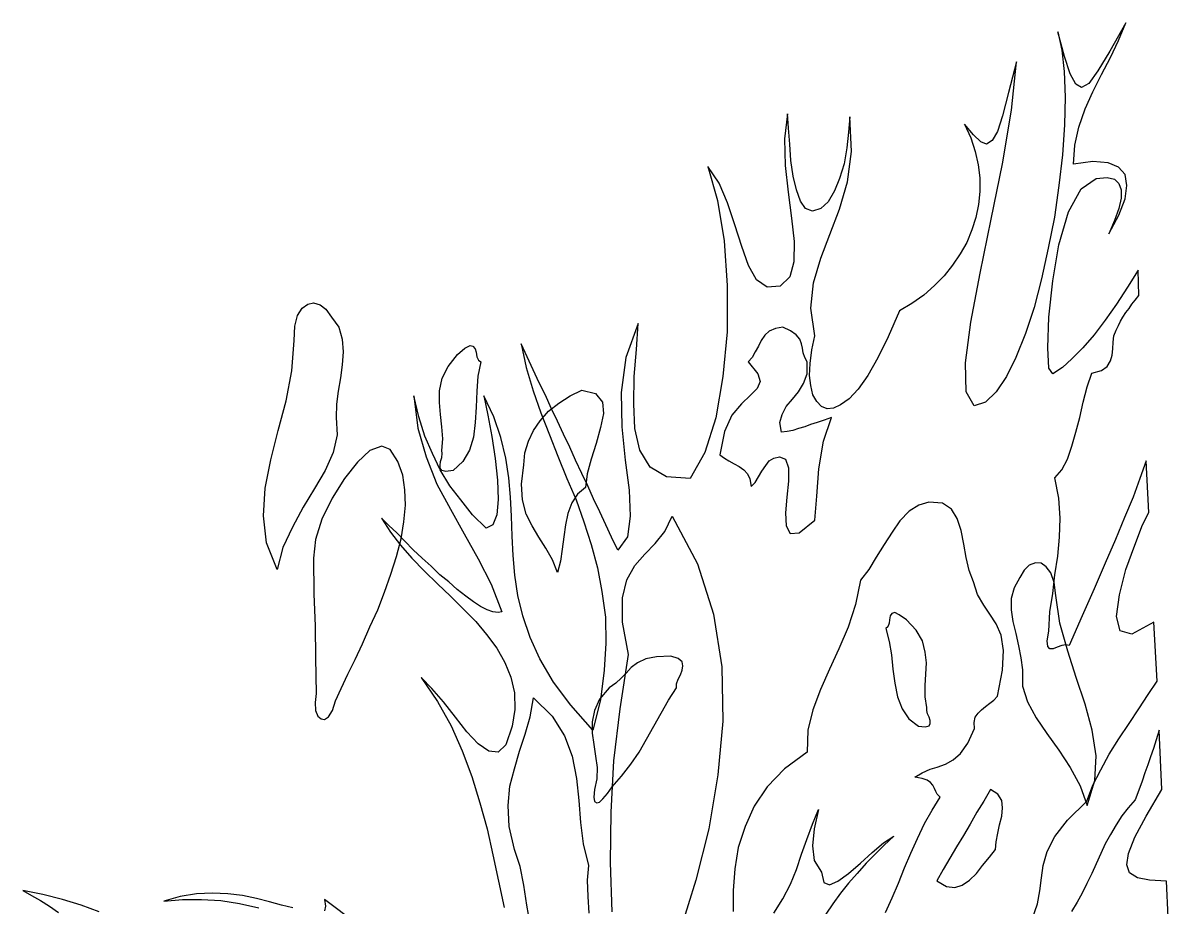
# Model space of a CAD drawing. Header units: millimetres. Extents: x 362.88 to 365.65, y 2574.5 to 2578.64.
# Drawn here: x 363.53 to 364.659, y 2577.768 to 2578.639 of the extents above; entities that cross this region are included whole.
import ezdxf

# ---------------------------------------------------------------- set-up
doc = ezdxf.new("R2010")
doc.units = ezdxf.units.MM
doc.header["$LTSCALE"] = 10
doc.layers.add('Vegetais', color=94, linetype='Continuous')

msp = doc.modelspace()

# ---------------------------------------------------------------- linework, layer by layer
at = {"layer": 'Vegetais'}
for points in [[(364.525, 2577.7567), (364.53, 2577.7707), (364.5323, 2577.7835), (364.5339, 2577.7963), (364.5356, 2577.8086), (364.5395, 2577.8225), (364.5473, 2577.837), (364.5596, 2577.8532), (364.5786, 2577.8721), (364.5847, 2577.8877), (364.5925, 2577.9028), (364.6008, 2577.9184), (364.6103, 2577.9335), (364.6203, 2577.9485), (364.6298, 2577.963), (364.6393, 2577.9769), (364.6482, 2577.9903), (364.6449, 2578.0483), (364.6231, 2578.0366), (364.6114, 2578.0399), (364.6081, 2578.0539), (364.6109, 2578.0751), (364.617, 2578.1001), (364.6259, 2578.1241), (364.6337, 2578.1442), (364.6399, 2578.1565), (364.6371, 2578.2072), (364.6309, 2578.1899), (364.6243, 2578.1715), (364.6159, 2578.1514), (364.607, 2578.1297), (364.5969, 2578.1063), (364.5858, 2578.0812), (364.5741, 2578.0544), (364.5613, 2578.0254), (364.5579, 2578.026), (364.554, 2578.0254), (364.5495, 2578.0238), (364.5456, 2578.0221), (364.5423, 2578.0221), (364.5401, 2578.0243), (364.5395, 2578.0299), (364.5412, 2578.0394), (364.5423, 2578.0584), (364.5451, 2578.0767), (364.5473, 2578.0951), (364.5501, 2578.1135), (364.5518, 2578.1319), (364.5523, 2578.1509), (364.5512, 2578.1704), (364.5473, 2578.1905), (364.554, 2578.1983), (364.5596, 2578.2089), (364.564, 2578.2217), (364.568, 2578.2356), (364.5719, 2578.2501), (364.5752, 2578.2652), (364.5791, 2578.2802), (364.5836, 2578.2936), (364.593, 2578.2964), (364.5986, 2578.3003), (364.602, 2578.3059), (364.6036, 2578.3115), (364.6042, 2578.3176), (364.6047, 2578.3243), (364.6053, 2578.3304), (364.6075, 2578.336), (364.6098, 2578.3405), (364.612, 2578.3449), (364.6142, 2578.3488), (364.617, 2578.3533), (364.6203, 2578.3572), (364.6231, 2578.3616), (364.6265, 2578.3656), (364.6298, 2578.37), (364.6293, 2578.3951), (364.6187, 2578.3784), (364.6081, 2578.3616), (364.5969, 2578.346), (364.5858, 2578.3315), (364.5746, 2578.3187), (364.564, 2578.3076), (364.5546, 2578.2992), (364.5451, 2578.2931), (364.5412, 2578.2986), (364.5401, 2578.3187), (364.5412, 2578.3488), (364.5451, 2578.3845), (364.5512, 2578.4202), (364.5607, 2578.4525), (364.573, 2578.4754), (364.588, 2578.4854), (364.5986, 2578.4865), (364.6059, 2578.4848), (364.6103, 2578.4804), (364.6126, 2578.4743), (364.6126, 2578.4659), (364.6103, 2578.4559), (364.6059, 2578.4441), (364.6003, 2578.4308), (364.6103, 2578.4492), (364.6165, 2578.4653), (364.6181, 2578.4787), (364.6165, 2578.4893), (364.6098, 2578.4966), (364.5997, 2578.501), (364.5847, 2578.5021), (364.5657, 2578.4994), (364.5668, 2578.5183), (364.5707, 2578.5361), (364.5769, 2578.554), (364.5847, 2578.5707), (364.593, 2578.588), (364.602, 2578.6047), (364.6098, 2578.6215), (364.617, 2578.6387), (364.6014, 2578.6109), (364.5897, 2578.5914), (364.5808, 2578.5791), (364.5735, 2578.5752), (364.568, 2578.5785), (364.5624, 2578.5886), (364.5568, 2578.6058), (364.5501, 2578.6298), (364.554, 2578.612), (364.5562, 2578.5908), (364.5574, 2578.5657), (364.5568, 2578.5384), (364.5546, 2578.5088), (364.5512, 2578.4787), (364.5468, 2578.4475), (364.5406, 2578.4168), (364.5339, 2578.3867), (364.5267, 2578.3583), (364.5183, 2578.3326), (364.5088, 2578.3092), (364.4994, 2578.2903), (364.4893, 2578.2752), (364.4787, 2578.2652), (364.4676, 2578.2613), (364.4598, 2578.2752), (364.4592, 2578.3037), (364.4643, 2578.3438), (364.4737, 2578.3923), (364.4843, 2578.4453), (364.4955, 2578.4999), (364.5044, 2578.5529), (364.5094, 2578.6003), (364.5016, 2578.5702), (364.4955, 2578.5473), (364.4905, 2578.5317), (364.4854, 2578.5228), (364.4799, 2578.5194), (364.4743, 2578.5216), (364.467, 2578.5283), (364.4581, 2578.5389), (364.4643, 2578.5256), (364.4687, 2578.5122), (364.4715, 2578.4988), (364.4732, 2578.486), (364.4732, 2578.4726), (364.472, 2578.4598), (364.4693, 2578.4469), (364.4654, 2578.4347), (364.4604, 2578.4224), (364.4537, 2578.4113), (364.4464, 2578.4001), (364.438, 2578.3895), (364.4286, 2578.38), (364.418, 2578.3706), (364.4063, 2578.3622), (364.394, 2578.355), (364.3829, 2578.3293), (364.3728, 2578.3087), (364.3628, 2578.2914), (364.3533, 2578.278), (364.3444, 2578.2685), (364.336, 2578.2624), (364.3288, 2578.259), (364.3226, 2578.2585), (364.3171, 2578.2607), (364.3126, 2578.2657), (364.3087, 2578.2724), (364.3065, 2578.2814), (364.3054, 2578.2914), (364.3059, 2578.3031), (364.3076, 2578.3165), (364.3104, 2578.3304), (364.3065, 2578.3577), (364.3093, 2578.3828), (364.3165, 2578.4068), (364.3254, 2578.4302), (364.3349, 2578.4553), (364.3427, 2578.4821), (364.3466, 2578.5122), (364.3449, 2578.5462), (364.3438, 2578.5311), (364.3422, 2578.5155), (364.3394, 2578.4999), (364.3349, 2578.4854), (364.3299, 2578.4732), (364.3237, 2578.4626), (364.3165, 2578.4559), (364.3081, 2578.4531), (364.3015, 2578.4559), (364.2964, 2578.4631), (364.2925, 2578.4743), (364.2892, 2578.4876), (364.2869, 2578.5033), (364.2858, 2578.5194), (364.2847, 2578.535), (364.2836, 2578.549), (364.2808, 2578.5244), (364.2814, 2578.4982), (364.2842, 2578.472), (364.2875, 2578.4464), (364.2903, 2578.4235), (364.2897, 2578.4034), (364.2858, 2578.3884), (364.2764, 2578.3795), (364.2635, 2578.3784), (364.2529, 2578.3856), (364.2451, 2578.3996), (364.2385, 2578.4185), (364.2318, 2578.4397), (364.2245, 2578.4614), (364.2161, 2578.4809), (364.205, 2578.4971), (364.2145, 2578.4637), (364.2212, 2578.4241), (364.224, 2578.38), (364.224, 2578.3343), (364.22, 2578.2903), (364.2128, 2578.2496), (364.2022, 2578.2156), (364.1877, 2578.1899), (364.1643, 2578.1916), (364.1481, 2578.2011), (364.1381, 2578.2178), (364.1331, 2578.239), (364.132, 2578.2635), (364.1325, 2578.2903), (364.1347, 2578.317), (364.1364, 2578.3427), (364.1242, 2578.3092), (364.1197, 2578.2747), (364.1203, 2578.2407), (364.1236, 2578.2078), (364.1275, 2578.1782), (364.1286, 2578.1526), (364.1258, 2578.1325), (364.1164, 2578.1191), (364.1102, 2578.1319), (364.1046, 2578.1442), (364.0985, 2578.157), (364.0924, 2578.1699), (364.0868, 2578.1827), (364.0807, 2578.1949), (364.0745, 2578.2078), (364.069, 2578.2206), (364.0628, 2578.2334), (364.0567, 2578.2462), (364.0506, 2578.259), (364.045, 2578.2719), (364.0389, 2578.2842), (364.0327, 2578.297), (364.0271, 2578.3098), (364.021, 2578.3226), (364.026, 2578.2992), (364.0327, 2578.2763), (364.0405, 2578.2546), (364.0489, 2578.2329), (364.0572, 2578.2117), (364.0662, 2578.1899), (364.0751, 2578.1687), (364.0829, 2578.147), (364.0902, 2578.1247), (364.0963, 2578.1018), (364.1007, 2578.0784), (364.1041, 2578.0533), (364.1046, 2578.0277), (364.103, 2578.0009), (364.0991, 2577.9719), (364.0918, 2577.9418), (364.0701, 2577.9664), (364.0528, 2577.9892), (364.0394, 2578.0121), (364.0299, 2578.0333), (364.0227, 2578.0544), (364.0177, 2578.0745), (364.0149, 2578.0946), (364.0132, 2578.1141), (364.0121, 2578.1331), (364.0115, 2578.1526), (364.0104, 2578.1715), (364.0088, 2578.1905), (364.006, 2578.21), (364.0009, 2578.2301), (363.9942, 2578.2507), (363.9842, 2578.2713), (363.9881, 2578.2524), (363.992, 2578.2312), (363.9954, 2578.2094), (363.9976, 2578.1882), (363.9982, 2578.1693), (363.997, 2578.1542), (363.9931, 2578.1442), (363.9864, 2578.1409), (363.9731, 2578.1542), (363.9614, 2578.1687), (363.9508, 2578.1827), (363.9413, 2578.1983), (363.9335, 2578.2144), (363.9262, 2578.2317), (363.9201, 2578.2507), (363.9151, 2578.2713), (363.919, 2578.2395), (363.9273, 2578.2111), (363.9379, 2578.1843), (363.9513, 2578.1598), (363.9647, 2578.1353), (363.9786, 2578.1107), (363.9915, 2578.0857), (364.0021, 2578.0584), (363.9982, 2578.0578), (363.9931, 2578.0584), (363.9876, 2578.0606), (363.9809, 2578.0639), (363.9742, 2578.0684), (363.9664, 2578.074), (363.958, 2578.0806), (363.9496, 2578.0879), (363.9407, 2578.0951), (363.9324, 2578.1035), (363.9234, 2578.1113), (363.9145, 2578.1197), (363.9062, 2578.128), (363.8983, 2578.1364), (363.8906, 2578.1436), (363.8833, 2578.1509), (363.8922, 2578.1369), (363.9022, 2578.1241), (363.9134, 2578.1113), (363.9257, 2578.0985), (363.9385, 2578.0862), (363.9513, 2578.074), (363.9641, 2578.0611), (363.9764, 2578.0489), (363.987, 2578.036), (363.997, 2578.0227), (364.0048, 2578.0087), (364.011, 2577.9942), (364.0143, 2577.9786), (364.0149, 2577.9624), (364.0121, 2577.9457), (364.006, 2577.9273), (363.9982, 2577.9201), (363.9892, 2577.9212), (363.9786, 2577.9284), (363.9675, 2577.9402), (363.9563, 2577.9546), (363.9446, 2577.9697), (363.9329, 2577.9831), (363.9223, 2577.9937), (363.9385, 2577.9703), (363.9519, 2577.9463), (363.963, 2577.9217), (363.9725, 2577.8961), (363.9803, 2577.8704), (363.9876, 2577.8448), (363.9931, 2577.8192), (363.9987, 2577.793), (364.0043, 2577.7673)], [(363.7805, 2578.1001), (363.7699, 2578.1264), (363.7671, 2578.1531), (363.7688, 2578.1804), (363.7744, 2578.2083), (363.7816, 2578.2373), (363.7894, 2578.2663), (363.795, 2578.2958), (363.7972, 2578.3259), (363.7978, 2578.3399), (363.8006, 2578.3505), (363.805, 2578.3577), (363.8106, 2578.3616), (363.8162, 2578.3628), (363.8229, 2578.3611), (363.8284, 2578.3566), (363.834, 2578.3488), (363.8413, 2578.3388), (363.8446, 2578.3271), (363.8457, 2578.3148), (363.8446, 2578.302), (363.843, 2578.2892), (363.8407, 2578.2758), (363.839, 2578.263), (363.8385, 2578.2501), (363.8396, 2578.2329), (363.8357, 2578.2156), (363.8279, 2578.1977), (363.8173, 2578.1799), (363.8062, 2578.1615), (363.7956, 2578.142), (363.7861, 2578.1219), (363.7805, 2578.1001)], [(364.217, 2578.2133), (364.2215, 2578.21), (364.2259, 2578.2072), (364.231, 2578.2044), (364.236, 2578.2016), (364.2404, 2578.1983), (364.2443, 2578.1944), (364.2466, 2578.1894), (364.2477, 2578.1821), (364.2516, 2578.186), (364.2549, 2578.1916), (364.2583, 2578.1972), (364.2622, 2578.2027), (364.2655, 2578.2072), (364.27, 2578.21), (364.2756, 2578.2111), (364.2817, 2578.2089), (364.2845, 2578.2005), (364.2845, 2578.1871), (364.2828, 2578.1715), (364.2817, 2578.1559), (364.2823, 2578.1431), (364.2862, 2578.1358), (364.2951, 2578.1364), (364.3107, 2578.1487), (364.3124, 2578.1726), (364.3146, 2578.1994), (364.3191, 2578.2267), (364.3269, 2578.2501), (364.3196, 2578.2474), (364.3129, 2578.2451), (364.3062, 2578.2429), (364.3007, 2578.2407), (364.2945, 2578.239), (364.289, 2578.2373), (364.2834, 2578.2362), (364.2778, 2578.2356), (364.2761, 2578.2451), (364.2784, 2578.2529), (364.2823, 2578.2607), (364.2884, 2578.268), (364.2945, 2578.2752), (364.2995, 2578.2836), (364.3029, 2578.2931), (364.3029, 2578.3048), (364.3007, 2578.3092), (364.299, 2578.3137), (364.2984, 2578.3182), (364.2973, 2578.3226), (364.2956, 2578.3271), (364.2923, 2578.3315), (364.2867, 2578.3354), (364.2789, 2578.3388), (364.2717, 2578.3377), (364.2655, 2578.3349), (364.2611, 2578.331), (364.2577, 2578.3259), (364.2549, 2578.3204), (364.2516, 2578.3148), (364.2488, 2578.3092), (364.2449, 2578.3048), (364.2544, 2578.2931), (364.2566, 2578.2853), (364.2538, 2578.2786), (364.2471, 2578.2719), (364.2382, 2578.2635), (364.2287, 2578.2524), (364.2215, 2578.2362), (364.217, 2578.2133)], [(363.9539, 2578.1977), (363.9466, 2578.1966), (363.9427, 2578.1977), (363.9411, 2578.2), (363.9411, 2578.2027), (363.9416, 2578.2067), (363.9427, 2578.2106), (363.9433, 2578.2144), (363.9427, 2578.2173), (363.9439, 2578.2289), (363.9427, 2578.2407), (363.9416, 2578.2529), (363.9405, 2578.2646), (363.9405, 2578.2763), (363.9433, 2578.2886), (363.9489, 2578.3003), (363.9584, 2578.312), (363.9656, 2578.3182), (363.9706, 2578.3209), (363.9734, 2578.3204), (363.9756, 2578.3176), (363.9768, 2578.3143), (363.9773, 2578.3098), (363.979, 2578.3064), (363.9812, 2578.3048), (363.9784, 2578.2908), (363.9773, 2578.2758), (363.9768, 2578.2602), (363.9756, 2578.2451), (363.974, 2578.2306), (363.9701, 2578.2178), (363.9634, 2578.2067), (363.9539, 2578.1977)], [(364.057, 2578.0974), (364.052, 2578.1096), (364.0453, 2578.1213), (364.0386, 2578.1319), (364.032, 2578.1431), (364.0258, 2578.1548), (364.0225, 2578.1687), (364.0214, 2578.1843), (364.0236, 2578.2033), (364.0247, 2578.215), (364.0281, 2578.2267), (364.0331, 2578.2373), (364.0397, 2578.2468), (364.0481, 2578.2563), (364.0582, 2578.2641), (364.0693, 2578.2713), (364.081, 2578.2769), (364.0944, 2578.2736), (364.1011, 2578.2652), (364.1022, 2578.254), (364.0994, 2578.2401), (364.095, 2578.2245), (364.0899, 2578.2089), (364.086, 2578.1944), (364.0844, 2578.181), (364.0765, 2578.1743), (364.071, 2578.166), (364.0671, 2578.1554), (364.0648, 2578.1442), (364.0632, 2578.1325), (364.0615, 2578.1202), (364.0598, 2578.1085), (364.057, 2578.0974)], [(363.819, 2577.9781), (363.8179, 2577.9691), (363.8184, 2577.9613), (363.8206, 2577.9558), (363.824, 2577.953), (363.8273, 2577.9524), (363.8312, 2577.9552), (363.8351, 2577.9613), (363.8379, 2577.9708), (363.8435, 2577.9831), (363.8502, 2577.997), (363.8574, 2578.0115), (363.8647, 2578.0271), (363.8719, 2578.0438), (363.8797, 2578.0606), (363.8864, 2578.0779), (363.8926, 2578.0957), (363.8981, 2578.113), (363.9026, 2578.1303), (363.9054, 2578.147), (363.9071, 2578.1637), (363.9065, 2578.1788), (363.9043, 2578.1933), (363.8993, 2578.2067), (363.892, 2578.2183), (363.8837, 2578.2217), (363.8719, 2578.2173), (363.8597, 2578.2061), (363.8469, 2578.1899), (363.8346, 2578.1704), (363.8245, 2578.1498), (363.8184, 2578.1297), (363.8162, 2578.1113), (363.8167, 2578.0762), (363.8179, 2578.0444), (363.8184, 2578.0132), (363.819, 2577.9781)], [(364.3801, 2577.7623), (364.3868, 2577.7768), (364.3929, 2577.7913), (364.399, 2577.8063), (364.4051, 2577.8208), (364.4118, 2577.8353), (364.4185, 2577.8498), (364.4263, 2577.8632), (364.4341, 2577.876), (364.4313, 2577.8788), (364.4297, 2577.8816), (364.4286, 2577.8844), (364.4269, 2577.8877), (364.4247, 2577.8905), (364.4213, 2577.8928), (364.4163, 2577.8944), (364.4091, 2577.8955), (364.4163, 2577.9), (364.4241, 2577.9034), (364.4313, 2577.9056), (364.4392, 2577.9084), (364.447, 2577.9128), (364.4542, 2577.919), (364.4615, 2577.929), (364.4681, 2577.9435), (364.4676, 2577.9496), (364.4687, 2577.9546), (364.4715, 2577.9585), (364.4748, 2577.9619), (364.4787, 2577.9652), (364.4832, 2577.9686), (364.4871, 2577.9714), (364.4905, 2577.9753), (364.4955, 2578.0009), (364.4966, 2578.0204), (364.4944, 2578.0355), (364.4893, 2578.0466), (364.4832, 2578.0561), (364.4771, 2578.065), (364.4709, 2578.0756), (364.467, 2578.0879), (364.4626, 2578.0991), (364.4598, 2578.1119), (364.4576, 2578.1253), (364.4548, 2578.1386), (364.4509, 2578.1503), (364.4453, 2578.1598), (364.4364, 2578.1654), (364.423, 2578.1665), (364.413, 2578.1637), (364.4035, 2578.1576), (364.3945, 2578.1481), (364.3868, 2578.1369), (364.3789, 2578.1247), (364.3711, 2578.1124), (364.3639, 2578.1001), (364.3555, 2578.0896), (364.3505, 2578.0656), (364.3433, 2578.0433), (364.3343, 2578.0221), (364.3249, 2578.002), (364.316, 2577.982), (364.3087, 2577.9619), (364.3037, 2577.9418), (364.3031, 2577.9201), (364.2808, 2577.9039), (364.2635, 2577.8861), (364.2507, 2577.8671), (364.2418, 2577.847), (364.2351, 2577.8264), (364.2318, 2577.8052), (364.2301, 2577.784), (364.2301, 2577.7634)], [(364.1108, 2577.7628), (364.1091, 2577.8114), (364.1097, 2577.861), (364.1124, 2577.9117), (364.1186, 2577.963), (364.127, 2578.0165), (364.1208, 2578.0483), (364.1208, 2578.0723), (364.1253, 2578.0901), (364.1331, 2578.1041), (364.1431, 2578.1152), (364.1531, 2578.1258), (364.1626, 2578.1375), (364.1699, 2578.1526), (364.195, 2578.1057), (364.2106, 2578.0561), (364.2189, 2578.0043), (364.22, 2577.9508), (364.215, 2577.8978), (364.2061, 2577.8448), (364.1933, 2577.7941), (364.1782, 2577.7456)], [(364.5789, 2577.8677), (364.5867, 2577.8922), (364.5878, 2577.9167), (364.5839, 2577.9418), (364.5772, 2577.9675), (364.5683, 2577.9937), (364.5599, 2578.0199), (364.5521, 2578.0472), (364.5482, 2578.0745), (364.5465, 2578.0873), (364.5432, 2578.0968), (364.5387, 2578.1029), (364.5337, 2578.1063), (364.5281, 2578.1068), (364.522, 2578.1046), (364.517, 2578.0996), (364.5125, 2578.0924), (364.5069, 2578.0823), (364.5042, 2578.0717), (364.5042, 2578.0606), (364.5058, 2578.0489), (364.5086, 2578.0372), (364.5114, 2578.0249), (364.5136, 2578.0132), (364.5153, 2578.0015), (364.5153, 2577.9853), (364.5203, 2577.9697), (364.5287, 2577.9541), (364.5393, 2577.9385), (364.551, 2577.9223), (364.5622, 2577.905), (364.5722, 2577.8872), (364.5789, 2577.8677)], [(364.4127, 2577.9457), (364.4194, 2577.9452), (364.4233, 2577.9463), (364.4244, 2577.9485), (364.4244, 2577.9513), (364.4233, 2577.9546), (364.4216, 2577.958), (364.4211, 2577.9613), (364.4211, 2577.9641), (364.4194, 2577.9747), (364.4194, 2577.9859), (364.42, 2577.997), (364.4205, 2578.0082), (364.4194, 2578.0188), (364.4166, 2578.0299), (364.4105, 2578.0405), (364.401, 2578.0505), (364.3938, 2578.0556), (364.3893, 2578.0578), (364.3865, 2578.0567), (364.3848, 2578.0544), (364.3843, 2578.0505), (364.3837, 2578.0472), (364.3826, 2578.0438), (364.3804, 2578.0422), (364.3837, 2578.0293), (364.386, 2578.016), (364.3876, 2578.002), (364.3893, 2577.9881), (364.3921, 2577.9747), (364.3966, 2577.963), (364.4032, 2577.953), (364.4127, 2577.9457)], [(364.0955, 2577.8939), (364.0933, 2577.8833), (364.0927, 2577.876), (364.0933, 2577.8716), (364.0955, 2577.8704), (364.0983, 2577.871), (364.1016, 2577.8743), (364.1061, 2577.8794), (364.1106, 2577.8861), (364.12, 2577.8967), (364.129, 2577.9084), (364.1373, 2577.9201), (364.1446, 2577.9329), (364.1518, 2577.9457), (364.1591, 2577.9585), (364.1663, 2577.9714), (364.1741, 2577.9836), (364.1741, 2577.9875), (364.1758, 2577.992), (364.178, 2577.9965), (364.1797, 2578.0009), (364.1803, 2578.0054), (364.1797, 2578.0093), (364.1758, 2578.0126), (364.1685, 2578.0149), (364.1546, 2578.0143), (364.144, 2578.0121), (364.1357, 2578.0082), (364.1295, 2578.0037), (364.1245, 2577.9981), (364.1195, 2577.9931), (364.1145, 2577.9881), (364.1078, 2577.9836), (364.0983, 2577.9725), (364.0933, 2577.9613), (364.091, 2577.9502), (364.091, 2577.939), (364.0927, 2577.9279), (364.0944, 2577.9162), (364.0961, 2577.905), (364.0955, 2577.8939)], [(364.0299, 2577.7511), (364.0266, 2577.7695), (364.0238, 2577.7891), (364.0199, 2577.8075), (364.0143, 2577.8242), (364.0093, 2577.847), (364.0082, 2577.8677), (364.0098, 2577.8866), (364.0143, 2577.9039), (364.0193, 2577.9212), (364.0249, 2577.9379), (364.0299, 2577.9552), (364.0333, 2577.9736), (364.0517, 2577.9558), (364.0639, 2577.9362), (364.0712, 2577.9162), (364.0757, 2577.8944), (364.0779, 2577.8727), (364.0796, 2577.8509), (364.0823, 2577.8298), (364.0873, 2577.8086), (364.0862, 2577.7941), (364.0868, 2577.7779), (364.0879, 2577.7617)], [(364.6588, 2577.7578), (364.6571, 2577.793), (364.6404, 2577.7941), (364.6287, 2577.7963), (364.6209, 2577.8013), (364.6181, 2577.8091), (364.6198, 2577.8203), (364.6259, 2577.8364), (364.6371, 2577.8571), (364.6527, 2577.8833), (364.6499, 2577.9418), (364.6471, 2577.9323), (364.6443, 2577.924), (364.6415, 2577.9156), (364.6388, 2577.9078), (364.636, 2577.9), (364.6332, 2577.8916), (364.6298, 2577.8827), (364.6265, 2577.8733), (364.6193, 2577.8654), (364.6131, 2577.8576), (364.6075, 2577.8487), (364.602, 2577.8392), (364.5969, 2577.8298), (364.5925, 2577.8203), (364.588, 2577.8102), (364.5836, 2577.8008), (364.5786, 2577.7907), (364.5741, 2577.7813), (364.5691, 2577.7723), (364.5635, 2577.7634)], [(364.4308, 2577.7935), (364.4403, 2577.7879), (364.4486, 2577.7868), (364.4559, 2577.7891), (364.4631, 2577.7941), (364.4698, 2577.8008), (364.476, 2577.8086), (364.4826, 2577.8169), (364.4888, 2577.8242), (364.4893, 2577.832), (364.491, 2577.8403), (364.4927, 2577.8487), (364.4949, 2577.8571), (364.4955, 2577.8654), (364.4949, 2577.8727), (364.491, 2577.8788), (364.4838, 2577.8833), (364.4771, 2577.8721), (364.4704, 2577.861), (364.4637, 2577.8493), (364.457, 2577.8381), (364.4503, 2577.827), (364.4436, 2577.8158), (364.4369, 2577.8047), (364.4308, 2577.7935)], [(364.2702, 2577.7617), (364.2791, 2577.7757), (364.2864, 2577.7902), (364.2925, 2577.8047), (364.2975, 2577.8197), (364.3026, 2577.8342), (364.3081, 2577.8493), (364.3143, 2577.8638), (364.3098, 2577.8448), (364.3081, 2577.8281), (364.3098, 2577.8136), (364.3171, 2577.8019), (364.3193, 2577.7918), (364.3249, 2577.7896), (364.3332, 2577.793), (364.3438, 2577.8008), (364.3555, 2577.8108), (364.3672, 2577.8214), (364.3784, 2577.8309), (364.3884, 2577.8376), (364.3789, 2577.8286), (364.37, 2577.8197), (364.3611, 2577.8108), (364.3522, 2577.8008), (364.3438, 2577.7913), (364.336, 2577.7813), (364.3282, 2577.7707), (364.3215, 2577.7606)], [(363.6051, 2577.7628), (363.5873, 2577.7695), (363.5688, 2577.7751), (363.5493, 2577.7801), (363.5298, 2577.784), (363.5382, 2577.779), (363.5471, 2577.774), (363.556, 2577.7684), (363.5649, 2577.7623)], [(363.7958, 2577.7667), (363.7846, 2577.7695), (363.7729, 2577.7729), (363.7601, 2577.7762), (363.7462, 2577.779), (363.7317, 2577.7807), (363.7166, 2577.7813), (363.701, 2577.7807), (363.6848, 2577.7779), (363.6687, 2577.7734), (363.687, 2577.7751), (363.706, 2577.7751), (363.725, 2577.774), (363.7433, 2577.7712), (363.7623, 2577.7667)], [(363.9547, 2577.6792), (363.827, 2577.7751), (363.8281, 2577.7684), (363.827, 2577.764)]]:
    msp.add_lwpolyline(points, dxfattribs=at)

doc.saveas('drawing.dxf')
